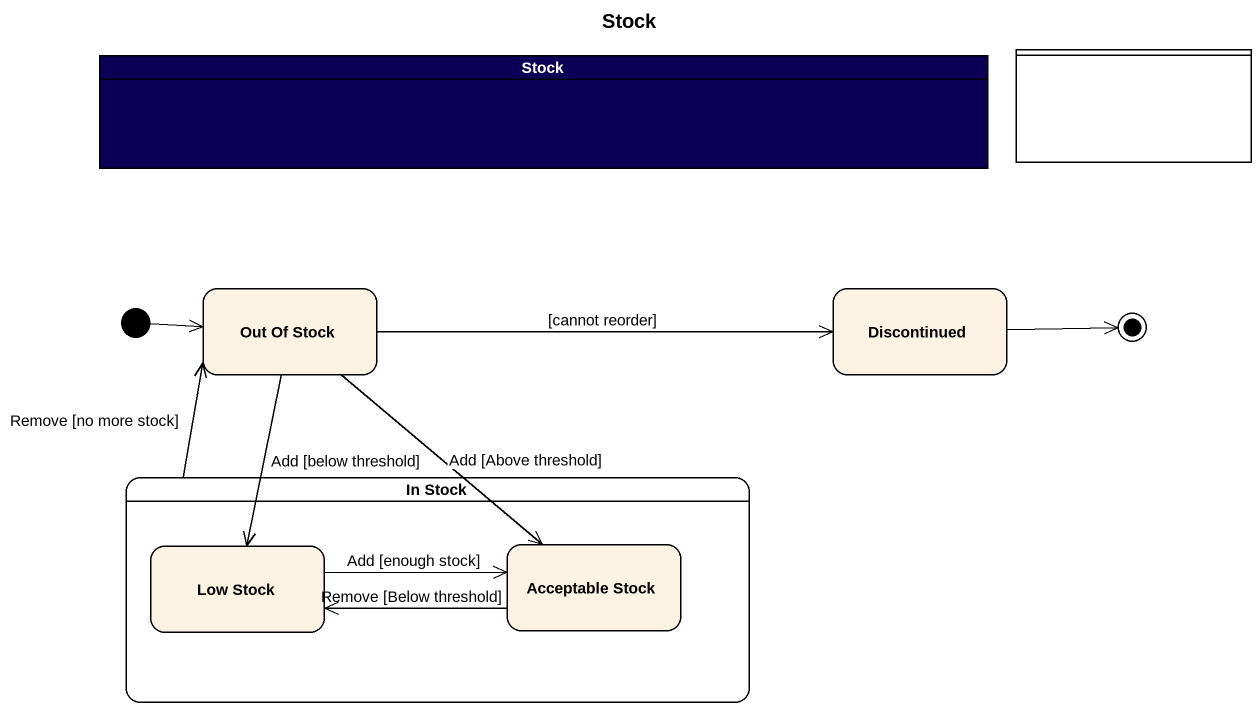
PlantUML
@startuml
title Stock
hide empty description
state Stock <<partition>> #0B0055
state " " as lane1 <<partition>>
state "Out Of Stock" as Out_Of_Stock
state Discontinued
state "In Stock" as In_Stock {
  state "Low Stock" as Low_Stock
  state "Acceptable Stock" as Acceptable_Stock
}
[*] -right-> Out_Of_Stock
Out_Of_Stock -right-> Discontinued : [cannot reorder]
Out_Of_Stock --> Low_Stock : Add [below threshold]
Out_Of_Stock --> Acceptable_Stock : Add [Above threshold]
In_Stock -up-> Out_Of_Stock : Remove [no more stock]
Low_Stock -right-> Acceptable_Stock : Add [enough stock]
Acceptable_Stock -left-> Low_Stock : Remove [Below threshold]
Discontinued -right-> [*]
@enduml
